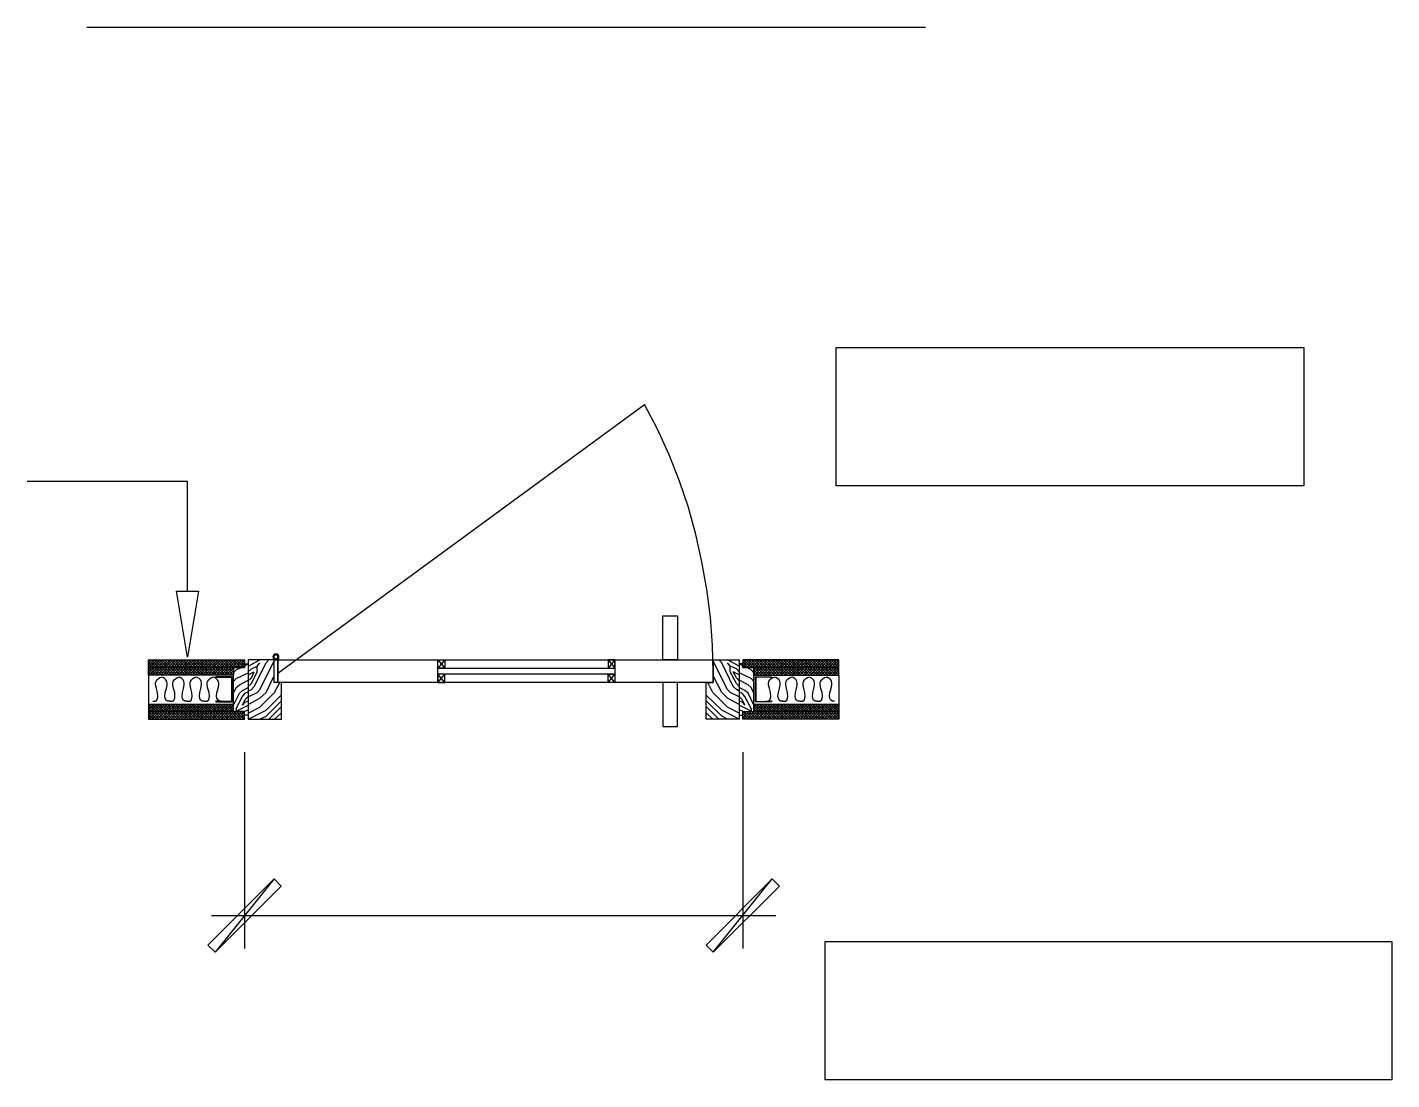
# Model space of a CAD drawing. Header units: millimetres. Extents: x 10 to 831, y 7 to 587.
# Drawn here: x 343.97 to 384.25, y 452.81 to 483.89 of the extents above; entities that cross this region are included whole.
import ezdxf

# ---------------------------------------------------------------- set-up
doc = ezdxf.new("R2010")
doc.units = ezdxf.units.MM
doc.layers.get('0').update_dxf_attribs({"linetype": 'CONTINUOUS'})

msp = doc.modelspace()

# ---------------------------------------------------------------- linework, layer by layer
at = {"color": 0}
for p, q in [((345.729, 483.888), (370.494, 483.888)), ((367.848, 474.437), (381.66, 474.437)), ((367.848, 470.352), (367.848, 474.437)), ((381.66, 474.437), (381.66, 470.352)), ((348.703, 470.479), (343.972, 470.479)), ((348.703, 467.24), (348.703, 470.479)), ((381.66, 470.352), (367.848, 470.352)), ((348.703, 465.293), (348.375, 467.24)), ((348.703, 465.293), (348.375, 467.24)), ((348.375, 467.24), (349.031, 467.24)), ((349.031, 467.24), (348.703, 465.293)), ((349.031, 467.24), (348.703, 465.293)), ((362.737, 465.208), (362.737, 466.51)), ((362.737, 466.51), (363.171, 466.51)), ((363.171, 466.51), (363.171, 465.208)), ((347.55, 464.986), (347.55, 465.208)), ((347.55, 465.208), (350.386, 465.208)), ((350.386, 464.986), (347.55, 464.986)), ((347.55, 464.764), (347.55, 464.986)), ((347.55, 464.986), (350.058, 464.986)), ((350.058, 463.684), (350.058, 464.986)), ((350.058, 464.986), (350.386, 464.986)), ((350.058, 464.986), (350.058, 464.764)), ((350.386, 465.208), (350.386, 464.986)), ((350.386, 464.986), (350.386, 465.092)), ((350.386, 465.092), (350.492, 465.092)), ((351.265, 465.208), (350.492, 465.208)), ((350.492, 465.208), (350.492, 465.102)), ((350.492, 465.102), (350.492, 463.568)), ((350.492, 465.092), (350.492, 463.578)), ((351.265, 464.541), (351.265, 465.208)), ((351.265, 464.541), (351.265, 465.208)), ((351.265, 465.208), (351.371, 465.208)), ((351.371, 465.208), (351.371, 464.541)), ((351.371, 464.541), (351.371, 465.208)), ((351.371, 465.208), (364.218, 465.208)), ((356.09, 464.541), (356.09, 465.208)), ((356.09, 465.208), (361.319, 465.208)), ((356.09, 465.208), (356.302, 465.208)), ((356.09, 464.965), (356.09, 465.208)), ((356.302, 465.208), (356.09, 464.965)), ((356.09, 465.208), (356.302, 464.965)), ((356.09, 464.541), (356.09, 465.208)), ((356.09, 465.208), (361.319, 465.208)), ((356.09, 464.785), (356.09, 464.965)), ((356.09, 464.965), (361.319, 464.965)), ((356.302, 464.965), (356.09, 464.965)), ((356.302, 465.208), (356.302, 464.965)), ((361.117, 465.208), (361.117, 465.166)), ((361.319, 465.208), (361.117, 465.208)), ((361.117, 465.208), (361.117, 464.965)), ((361.117, 465.208), (361.319, 464.965)), ((361.319, 465.208), (361.117, 464.965)), ((361.117, 464.965), (361.319, 464.965)), ((361.319, 465.208), (361.319, 464.541)), ((361.319, 464.965), (361.319, 465.208)), ((361.319, 465.208), (361.319, 464.541)), ((361.319, 464.965), (361.319, 464.785)), ((363.171, 465.208), (362.737, 465.208)), ((364.218, 464.541), (364.218, 465.208)), ((364.218, 465.208), (364.991, 465.208)), ((364.218, 465.208), (364.218, 464.541)), ((364.991, 465.208), (364.991, 465.102)), ((364.991, 465.102), (364.991, 463.568)), ((364.991, 465.092), (364.991, 463.578)), ((365.097, 465.092), (364.991, 465.092)), ((367.933, 465.208), (365.097, 465.208)), ((365.097, 465.208), (365.097, 464.986)), ((365.097, 464.986), (365.097, 465.092)), ((365.097, 464.986), (367.933, 464.986)), ((365.425, 464.986), (365.097, 464.986)), ((367.933, 464.986), (365.425, 464.986)), ((365.425, 464.986), (365.425, 464.764)), ((365.425, 463.684), (365.425, 464.986)), ((367.933, 464.986), (367.933, 465.208)), ((367.933, 464.764), (367.933, 464.986)), ((350.058, 464.764), (347.55, 464.764)), ((347.55, 464.764), (347.55, 463.896)), ((350.058, 464.764), (347.55, 464.764)), ((347.762, 464.531), (347.772, 464.573)), ((347.762, 464.478), (347.762, 464.531)), ((347.782, 464.361), (347.762, 464.478)), ((347.772, 464.573), (347.793, 464.626)), ((347.793, 464.626), (347.846, 464.658)), ((347.846, 464.658), (347.889, 464.689)), ((347.889, 464.689), (347.931, 464.7)), ((347.973, 464.689), (347.931, 464.7)), ((347.973, 464.689), (347.931, 464.7)), ((348.026, 464.658), (347.973, 464.689)), ((348.026, 464.658), (347.973, 464.689)), ((348.067, 464.626), (348.026, 464.658)), ((348.067, 464.626), (348.026, 464.658)), ((348.09, 464.573), (348.067, 464.626)), ((348.09, 464.573), (348.067, 464.626)), ((348.079, 464.361), (348.099, 464.478)), ((348.079, 464.361), (348.099, 464.478)), ((348.099, 464.531), (348.09, 464.573)), ((348.099, 464.531), (348.09, 464.573)), ((348.099, 464.478), (348.099, 464.531)), ((348.099, 464.478), (348.099, 464.531)), ((348.269, 464.531), (348.28, 464.573)), ((348.269, 464.531), (348.28, 464.573)), ((348.269, 464.478), (348.269, 464.531)), ((348.269, 464.478), (348.269, 464.531)), ((348.291, 464.361), (348.269, 464.478)), ((348.291, 464.361), (348.269, 464.478)), ((348.28, 464.573), (348.312, 464.626)), ((348.28, 464.573), (348.312, 464.626)), ((348.312, 464.626), (348.354, 464.658)), ((348.312, 464.626), (348.354, 464.658)), ((348.354, 464.658), (348.396, 464.689)), ((348.354, 464.658), (348.396, 464.689)), ((348.396, 464.689), (348.438, 464.7)), ((348.396, 464.689), (348.438, 464.7)), ((348.481, 464.689), (348.438, 464.7)), ((348.481, 464.689), (348.438, 464.7)), ((348.534, 464.658), (348.481, 464.689)), ((348.534, 464.658), (348.481, 464.689)), ((348.576, 464.626), (348.534, 464.658)), ((348.576, 464.626), (348.534, 464.658)), ((348.597, 464.573), (348.576, 464.626)), ((348.597, 464.573), (348.576, 464.626)), ((348.587, 464.361), (348.608, 464.478)), ((348.587, 464.361), (348.608, 464.478)), ((348.608, 464.531), (348.597, 464.573)), ((348.608, 464.531), (348.597, 464.573)), ((348.608, 464.478), (348.608, 464.531)), ((348.608, 464.478), (348.608, 464.531)), ((348.777, 464.531), (348.788, 464.573)), ((348.777, 464.531), (348.788, 464.573)), ((348.777, 464.478), (348.777, 464.531)), ((348.777, 464.478), (348.777, 464.531)), ((348.798, 464.361), (348.777, 464.478)), ((348.798, 464.361), (348.777, 464.478)), ((348.788, 464.573), (348.82, 464.626)), ((348.788, 464.573), (348.82, 464.626)), ((348.82, 464.626), (348.861, 464.658)), ((348.82, 464.626), (348.861, 464.658)), ((348.861, 464.658), (348.904, 464.689)), ((348.861, 464.658), (348.904, 464.689)), ((348.904, 464.689), (348.947, 464.7)), ((348.904, 464.689), (348.947, 464.7)), ((348.99, 464.689), (348.947, 464.7)), ((348.99, 464.689), (348.947, 464.7)), ((349.042, 464.658), (348.99, 464.689)), ((349.042, 464.658), (348.99, 464.689)), ((349.085, 464.626), (349.042, 464.658)), ((349.085, 464.626), (349.042, 464.658)), ((349.105, 464.573), (349.085, 464.626)), ((349.105, 464.573), (349.085, 464.626)), ((349.094, 464.361), (349.116, 464.478)), ((349.094, 464.361), (349.116, 464.478)), ((349.116, 464.531), (349.105, 464.573)), ((349.116, 464.531), (349.105, 464.573)), ((349.116, 464.478), (349.116, 464.531)), ((349.116, 464.478), (349.116, 464.531)), ((349.286, 464.531), (349.296, 464.573)), ((349.286, 464.531), (349.296, 464.573)), ((349.286, 464.478), (349.286, 464.531)), ((349.286, 464.478), (349.286, 464.531)), ((349.306, 464.361), (349.286, 464.478)), ((349.306, 464.361), (349.286, 464.478)), ((349.296, 464.573), (349.327, 464.626)), ((349.296, 464.573), (349.327, 464.626)), ((349.327, 464.626), (349.37, 464.658)), ((349.327, 464.626), (349.37, 464.658)), ((349.37, 464.658), (349.413, 464.689)), ((349.37, 464.658), (349.413, 464.689)), ((349.413, 464.689), (349.454, 464.7)), ((349.413, 464.689), (349.454, 464.7)), ((349.497, 464.689), (349.454, 464.7)), ((349.497, 464.689), (349.454, 464.7)), ((349.551, 464.658), (349.497, 464.689)), ((349.551, 464.658), (349.497, 464.689)), ((350.016, 464.711), (349.539, 464.711)), ((349.539, 464.711), (349.539, 464.7)), ((350.016, 464.711), (349.539, 464.711)), ((349.539, 464.711), (349.539, 464.7)), ((349.539, 464.7), (349.539, 464.668)), ((349.539, 464.7), (349.539, 464.668)), ((349.539, 464.668), (349.551, 464.668)), ((349.539, 464.668), (349.551, 464.668)), ((349.551, 464.7), (350.005, 464.7)), ((349.551, 464.668), (349.551, 464.7)), ((349.551, 464.7), (350.005, 464.7)), ((349.551, 464.668), (349.551, 464.7)), ((349.592, 464.626), (349.551, 464.658)), ((349.592, 464.626), (349.551, 464.658)), ((349.614, 464.573), (349.592, 464.626)), ((349.614, 464.573), (349.592, 464.626)), ((349.603, 464.361), (349.624, 464.478)), ((349.603, 464.361), (349.624, 464.478)), ((349.624, 464.531), (349.614, 464.573)), ((349.624, 464.531), (349.614, 464.573)), ((349.624, 464.478), (349.624, 464.531)), ((349.624, 464.478), (349.624, 464.531)), ((350.005, 464.7), (350.005, 463.98)), ((350.005, 464.7), (350.005, 463.98)), ((350.016, 463.97), (350.016, 464.711)), ((350.016, 463.97), (350.016, 464.711)), ((350.058, 463.896), (350.058, 464.764)), ((351.476, 464.541), (351.265, 464.541)), ((351.371, 464.541), (351.265, 464.541)), ((364.218, 464.541), (351.371, 464.541)), ((351.476, 463.462), (351.476, 464.541)), ((361.319, 464.785), (356.09, 464.785)), ((356.302, 464.785), (356.09, 464.785)), ((356.09, 464.785), (356.09, 464.541)), ((356.302, 464.541), (356.09, 464.785)), ((356.09, 464.541), (356.302, 464.785)), ((361.319, 464.541), (356.09, 464.541)), ((356.09, 464.541), (356.302, 464.541)), ((361.319, 464.541), (356.09, 464.541)), ((356.302, 464.541), (356.302, 464.785)), ((361.117, 464.541), (361.117, 464.785)), ((361.117, 464.785), (361.319, 464.785)), ((361.117, 464.541), (361.319, 464.785)), ((361.319, 464.541), (361.117, 464.785)), ((361.117, 464.541), (361.117, 464.584)), ((361.319, 464.541), (361.117, 464.541)), ((361.319, 464.785), (361.319, 464.541)), ((363.171, 464.541), (362.737, 464.541)), ((362.737, 464.541), (362.737, 463.24)), ((363.171, 463.24), (363.171, 464.541)), ((364.017, 464.541), (364.218, 464.541)), ((364.017, 463.462), (364.017, 464.541)), ((365.425, 463.896), (365.425, 464.764)), ((365.425, 464.764), (367.933, 464.764)), ((365.425, 464.764), (367.933, 464.764)), ((365.467, 463.97), (365.467, 464.711)), ((365.467, 464.711), (365.943, 464.711)), ((365.933, 464.7), (365.478, 464.7)), ((365.478, 464.7), (365.478, 463.98)), ((365.859, 464.531), (365.869, 464.573)), ((365.859, 464.478), (365.859, 464.531)), ((365.88, 464.361), (365.859, 464.478)), ((365.869, 464.573), (365.891, 464.626)), ((365.891, 464.626), (365.933, 464.658)), ((365.933, 464.668), (365.933, 464.7)), ((365.933, 464.658), (365.986, 464.689)), ((365.943, 464.668), (365.933, 464.668)), ((365.943, 464.711), (365.943, 464.7)), ((365.943, 464.7), (365.943, 464.668)), ((365.986, 464.689), (366.028, 464.7)), ((366.07, 464.689), (366.028, 464.7)), ((366.123, 464.658), (366.07, 464.689)), ((366.166, 464.626), (366.123, 464.658)), ((366.187, 464.573), (366.166, 464.626)), ((366.176, 464.361), (366.197, 464.478)), ((366.197, 464.531), (366.187, 464.573)), ((366.197, 464.478), (366.197, 464.531)), ((366.367, 464.531), (366.377, 464.573)), ((366.367, 464.478), (366.367, 464.531)), ((366.388, 464.361), (366.367, 464.478)), ((366.377, 464.573), (366.399, 464.626)), ((366.399, 464.626), (366.441, 464.658)), ((366.441, 464.658), (366.494, 464.689)), ((366.494, 464.689), (366.536, 464.7)), ((366.578, 464.689), (366.536, 464.7)), ((366.631, 464.658), (366.578, 464.689)), ((366.674, 464.626), (366.631, 464.658)), ((366.695, 464.573), (366.674, 464.626)), ((366.684, 464.361), (366.705, 464.478)), ((366.705, 464.531), (366.695, 464.573)), ((366.705, 464.478), (366.705, 464.531)), ((366.875, 464.531), (366.885, 464.573)), ((366.875, 464.478), (366.875, 464.531)), ((366.896, 464.361), (366.875, 464.478)), ((366.885, 464.573), (366.917, 464.626)), ((366.917, 464.626), (366.959, 464.658)), ((366.959, 464.658), (367.002, 464.689)), ((367.002, 464.689), (367.044, 464.7)), ((367.086, 464.689), (367.044, 464.7)), ((367.139, 464.658), (367.086, 464.689)), ((367.182, 464.626), (367.139, 464.658)), ((367.203, 464.573), (367.182, 464.626)), ((367.192, 464.361), (367.213, 464.478)), ((367.213, 464.531), (367.203, 464.573)), ((367.213, 464.478), (367.213, 464.531)), ((367.383, 464.531), (367.393, 464.573)), ((367.383, 464.478), (367.383, 464.531)), ((367.404, 464.361), (367.383, 464.478)), ((367.393, 464.573), (367.425, 464.626)), ((367.425, 464.626), (367.467, 464.658)), ((367.467, 464.658), (367.51, 464.689)), ((367.51, 464.689), (367.552, 464.7)), ((367.594, 464.689), (367.552, 464.7)), ((367.647, 464.658), (367.594, 464.689)), ((367.69, 464.626), (367.647, 464.658)), ((367.711, 464.573), (367.69, 464.626)), ((367.7, 464.361), (367.721, 464.478)), ((367.721, 464.531), (367.711, 464.573)), ((367.721, 464.478), (367.721, 464.531)), ((367.933, 464.764), (367.933, 463.896)), ((347.814, 464.245), (347.782, 464.361)), ((347.793, 464.023), (347.814, 464.076)), ((347.825, 464.129), (347.814, 464.245)), ((347.814, 464.076), (347.825, 464.129)), ((348.036, 464.129), (348.047, 464.245)), ((348.036, 464.129), (348.047, 464.245)), ((348.047, 464.076), (348.036, 464.129)), ((348.047, 464.076), (348.036, 464.129)), ((348.047, 464.245), (348.079, 464.361)), ((348.047, 464.245), (348.079, 464.361)), ((348.067, 464.023), (348.047, 464.076)), ((348.067, 464.023), (348.047, 464.076)), ((348.323, 464.245), (348.291, 464.361)), ((348.323, 464.245), (348.291, 464.361)), ((348.301, 464.023), (348.323, 464.076)), ((348.301, 464.023), (348.323, 464.076)), ((348.332, 464.129), (348.323, 464.245)), ((348.332, 464.129), (348.323, 464.245)), ((348.323, 464.076), (348.332, 464.129)), ((348.323, 464.076), (348.332, 464.129)), ((348.544, 464.129), (348.555, 464.245)), ((348.544, 464.129), (348.555, 464.245)), ((348.555, 464.076), (348.544, 464.129)), ((348.555, 464.076), (348.544, 464.129)), ((348.555, 464.245), (348.587, 464.361)), ((348.555, 464.245), (348.587, 464.361)), ((348.576, 464.023), (348.555, 464.076)), ((348.576, 464.023), (348.555, 464.076)), ((348.83, 464.245), (348.798, 464.361)), ((348.83, 464.245), (348.798, 464.361)), ((348.809, 464.023), (348.83, 464.076)), ((348.809, 464.023), (348.83, 464.076)), ((348.841, 464.129), (348.83, 464.245)), ((348.841, 464.129), (348.83, 464.245)), ((348.83, 464.076), (348.841, 464.129)), ((348.83, 464.076), (348.841, 464.129)), ((349.053, 464.129), (349.063, 464.245)), ((349.053, 464.129), (349.063, 464.245)), ((349.063, 464.076), (349.053, 464.129)), ((349.063, 464.076), (349.053, 464.129)), ((349.063, 464.245), (349.094, 464.361)), ((349.063, 464.245), (349.094, 464.361)), ((349.085, 464.023), (349.063, 464.076)), ((349.085, 464.023), (349.063, 464.076)), ((349.338, 464.245), (349.306, 464.361)), ((349.338, 464.245), (349.306, 464.361)), ((349.317, 464.023), (349.338, 464.076)), ((349.317, 464.023), (349.338, 464.076)), ((349.349, 464.129), (349.338, 464.245)), ((349.349, 464.129), (349.338, 464.245)), ((349.338, 464.076), (349.349, 464.129)), ((349.338, 464.076), (349.349, 464.129)), ((349.56, 464.129), (349.571, 464.245)), ((349.56, 464.129), (349.571, 464.245)), ((349.571, 464.076), (349.56, 464.129)), ((349.571, 464.076), (349.56, 464.129)), ((349.571, 464.245), (349.603, 464.361)), ((349.571, 464.245), (349.603, 464.361)), ((349.603, 464.023), (349.571, 464.076)), ((349.603, 464.023), (349.571, 464.076)), ((365.912, 464.245), (365.88, 464.361)), ((365.891, 464.023), (365.912, 464.076)), ((365.922, 464.129), (365.912, 464.245)), ((365.912, 464.076), (365.922, 464.129)), ((366.134, 464.129), (366.145, 464.245)), ((366.145, 464.076), (366.134, 464.129)), ((366.145, 464.245), (366.176, 464.361)), ((366.166, 464.023), (366.145, 464.076)), ((366.42, 464.245), (366.388, 464.361)), ((366.399, 464.023), (366.42, 464.076)), ((366.43, 464.129), (366.42, 464.245)), ((366.42, 464.076), (366.43, 464.129)), ((366.642, 464.129), (366.653, 464.245)), ((366.653, 464.076), (366.642, 464.129)), ((366.653, 464.245), (366.684, 464.361)), ((366.674, 464.023), (366.653, 464.076)), ((366.928, 464.245), (366.896, 464.361)), ((366.907, 464.023), (366.928, 464.076)), ((366.938, 464.129), (366.928, 464.245)), ((366.928, 464.076), (366.938, 464.129)), ((367.15, 464.129), (367.161, 464.245)), ((367.161, 464.076), (367.15, 464.129)), ((367.161, 464.245), (367.192, 464.361)), ((367.182, 464.023), (367.161, 464.076)), ((367.436, 464.245), (367.404, 464.361)), ((367.415, 464.023), (367.436, 464.076)), ((367.446, 464.129), (367.436, 464.245)), ((367.436, 464.076), (367.446, 464.129)), ((367.658, 464.129), (367.669, 464.245)), ((367.669, 464.076), (367.658, 464.129)), ((367.669, 464.245), (367.7, 464.361)), ((367.69, 464.023), (367.669, 464.076)), ((347.55, 463.896), (350.058, 463.896)), ((347.55, 463.896), (347.55, 463.684)), ((350.058, 463.896), (347.55, 463.896)), ((347.55, 463.684), (347.55, 463.462)), ((350.386, 463.684), (347.55, 463.684)), ((347.55, 463.684), (350.058, 463.684)), ((347.676, 463.991), (347.751, 463.991)), ((347.751, 463.991), (347.793, 464.023)), ((348.121, 463.991), (348.067, 464.023)), ((348.121, 463.991), (348.067, 464.023)), ((348.185, 463.991), (348.121, 463.991)), ((348.185, 463.991), (348.121, 463.991)), ((348.185, 463.991), (348.259, 463.991)), ((348.185, 463.991), (348.259, 463.991)), ((348.259, 463.991), (348.301, 464.023)), ((348.259, 463.991), (348.301, 464.023)), ((348.628, 463.991), (348.576, 464.023)), ((348.628, 463.991), (348.576, 464.023)), ((348.693, 463.991), (348.628, 463.991)), ((348.693, 463.991), (348.628, 463.991)), ((348.693, 463.991), (348.766, 463.991)), ((348.693, 463.991), (348.766, 463.991)), ((348.766, 463.991), (348.809, 464.023)), ((348.766, 463.991), (348.809, 464.023)), ((349.137, 463.991), (349.085, 464.023)), ((349.137, 463.991), (349.085, 464.023)), ((349.2, 463.991), (349.137, 463.991)), ((349.2, 463.991), (349.137, 463.991)), ((349.2, 463.991), (349.275, 463.991)), ((349.2, 463.991), (349.275, 463.991)), ((349.275, 463.991), (349.317, 464.023)), ((349.275, 463.991), (349.317, 464.023)), ((349.551, 464.002), (349.539, 464.002)), ((349.539, 464.002), (349.539, 463.98)), ((349.551, 464.002), (349.539, 464.002)), ((349.539, 464.002), (349.539, 463.98)), ((349.539, 463.98), (349.539, 463.97)), ((349.539, 463.98), (349.539, 463.97)), ((349.539, 463.97), (350.016, 463.97)), ((349.539, 463.97), (350.016, 463.97)), ((349.551, 463.98), (349.551, 464.002)), ((349.551, 463.98), (349.551, 464.002)), ((350.005, 463.98), (349.551, 463.98)), ((350.005, 463.98), (349.551, 463.98)), ((349.645, 463.991), (349.603, 464.023)), ((349.645, 463.991), (349.603, 464.023)), ((349.709, 463.991), (349.645, 463.991)), ((349.709, 463.991), (349.645, 463.991)), ((350.058, 463.684), (350.058, 463.896)), ((350.386, 463.684), (350.058, 463.684)), ((350.386, 463.578), (350.386, 463.684)), ((350.386, 463.462), (350.386, 463.684)), ((365.097, 463.462), (365.097, 463.684)), ((365.097, 463.684), (367.933, 463.684)), ((365.097, 463.578), (365.097, 463.684)), ((365.097, 463.684), (365.425, 463.684)), ((367.933, 463.896), (365.425, 463.896)), ((365.425, 463.684), (365.425, 463.896)), ((365.425, 463.896), (367.933, 463.896)), ((367.933, 463.684), (365.425, 463.684)), ((365.943, 463.97), (365.467, 463.97)), ((365.478, 463.98), (365.933, 463.98)), ((365.774, 463.991), (365.838, 463.991)), ((365.838, 463.991), (365.891, 464.023)), ((365.933, 463.98), (365.933, 464.002)), ((365.933, 464.002), (365.943, 464.002)), ((365.943, 464.002), (365.943, 463.98)), ((365.943, 463.98), (365.943, 463.97)), ((366.208, 463.991), (366.166, 464.023)), ((366.282, 463.991), (366.208, 463.991)), ((366.282, 463.991), (366.356, 463.991)), ((366.356, 463.991), (366.399, 464.023)), ((366.727, 463.991), (366.674, 464.023)), ((366.79, 463.991), (366.727, 463.991)), ((366.79, 463.991), (366.864, 463.991)), ((366.864, 463.991), (366.907, 464.023)), ((367.235, 463.991), (367.182, 464.023)), ((367.298, 463.991), (367.235, 463.991)), ((367.298, 463.991), (367.372, 463.991)), ((367.372, 463.991), (367.415, 464.023)), ((367.743, 463.991), (367.69, 464.023)), ((367.806, 463.991), (367.743, 463.991)), ((367.933, 463.896), (367.933, 463.684)), ((367.933, 463.684), (367.933, 463.462)), ((347.55, 463.462), (350.386, 463.462)), ((350.492, 463.578), (350.386, 463.578)), ((350.492, 463.568), (350.492, 463.462)), ((350.492, 463.462), (351.476, 463.462)), ((362.737, 463.24), (363.171, 463.24)), ((364.991, 463.462), (364.017, 463.462)), ((364.991, 463.578), (365.097, 463.578)), ((364.991, 463.568), (364.991, 463.462)), ((367.933, 463.462), (365.097, 463.462)), ((350.386, 462.488), (350.386, 456.688)), ((365.097, 462.488), (365.097, 456.688)), ((349.306, 456.784), (351.265, 458.742)), ((351.265, 458.742), (349.519, 456.583)), ((351.265, 458.742), (349.519, 456.583)), ((351.265, 458.742), (349.519, 456.583)), ((351.265, 458.742), (349.519, 456.583)), ((349.519, 456.583), (351.466, 458.53)), ((349.519, 456.583), (351.466, 458.53)), ((351.466, 458.53), (351.265, 458.742)), ((351.466, 458.53), (351.265, 458.742)), ((365.965, 458.742), (364.017, 456.784)), ((365.965, 458.742), (364.017, 456.784)), ((364.218, 456.583), (365.965, 458.742)), ((364.218, 456.583), (365.965, 458.742)), ((364.218, 456.583), (365.965, 458.742)), ((364.218, 456.583), (365.965, 458.742)), ((366.176, 458.53), (364.218, 456.583)), ((365.965, 458.742), (366.176, 458.53)), ((365.965, 458.742), (366.176, 458.53)), ((349.413, 457.662), (366.07, 457.662)), ((367.531, 456.9), (384.253, 456.9)), ((367.531, 452.815), (367.531, 456.9)), ((384.253, 456.9), (384.253, 452.815)), ((349.519, 456.583), (349.306, 456.784)), ((349.519, 456.583), (349.306, 456.784)), ((364.017, 456.784), (364.218, 456.583)), ((364.017, 456.784), (364.218, 456.583)), ((384.253, 452.815), (367.531, 452.815))]:
    msp.add_line(p, q, dxfattribs=at)
at = {"color": 9}
for p, q in [((351.371, 464.816), (362.197, 472.754)), ((362.578, 472.024), (362.197, 472.754)), ((362.917, 471.262), (362.578, 472.024)), ((363.224, 470.489), (362.917, 471.262)), ((363.488, 469.706), (363.224, 470.489)), ((363.71, 468.912), (363.488, 469.706)), ((363.89, 468.108), (363.71, 468.912)), ((364.038, 467.293), (363.89, 468.108)), ((364.144, 466.467), (364.038, 467.293)), ((364.197, 465.642), (364.144, 466.467)), ((364.218, 464.816), (364.197, 465.642)), ((347.719, 465.208), (347.55, 465.028)), ((347.645, 465.208), (347.55, 465.113)), ((347.561, 465.208), (347.55, 465.187)), ((347.55, 465.145), (347.708, 464.986)), ((347.55, 465.06), (347.624, 464.986)), ((347.719, 464.986), (347.55, 464.816)), ((347.645, 464.986), (347.55, 464.891)), ((347.561, 464.986), (347.55, 464.965)), ((347.55, 464.922), (347.708, 464.764)), ((347.55, 464.848), (347.624, 464.764)), ((347.561, 465.208), (347.782, 464.986)), ((347.561, 464.986), (347.782, 464.764)), ((347.803, 465.208), (347.581, 464.986)), ((347.803, 464.986), (347.581, 464.764)), ((347.645, 465.208), (347.857, 464.986)), ((347.645, 464.986), (347.857, 464.764)), ((347.877, 465.208), (347.655, 464.986)), ((347.877, 464.986), (347.655, 464.764)), ((347.719, 465.208), (347.941, 464.986)), ((347.719, 464.986), (347.941, 464.764)), ((347.952, 465.208), (347.74, 464.986)), ((347.952, 464.986), (347.74, 464.764)), ((347.803, 465.208), (348.015, 464.986)), ((347.803, 464.986), (348.015, 464.764)), ((348.036, 465.208), (347.814, 464.986)), ((348.036, 464.986), (347.814, 464.764)), ((347.877, 465.208), (348.099, 464.986)), ((347.877, 464.986), (348.099, 464.764)), ((348.111, 465.208), (347.9, 464.986)), ((348.111, 464.986), (347.9, 464.764)), ((347.952, 465.208), (348.174, 464.986)), ((347.952, 464.986), (348.174, 464.764)), ((348.196, 465.208), (347.973, 464.986)), ((348.196, 464.986), (347.973, 464.764)), ((348.036, 465.208), (348.248, 464.986)), ((348.036, 464.986), (348.248, 464.764)), ((348.269, 465.208), (348.047, 464.986)), ((348.269, 464.986), (348.047, 464.764)), ((348.111, 465.208), (348.332, 464.986)), ((348.111, 464.986), (348.332, 464.764)), ((348.343, 465.208), (348.131, 464.986)), ((348.343, 464.986), (348.131, 464.764)), ((348.196, 465.208), (348.407, 464.986)), ((348.196, 464.986), (348.407, 464.764)), ((348.429, 465.208), (348.205, 464.986)), ((348.429, 464.986), (348.205, 464.764)), ((348.269, 465.208), (348.481, 464.986)), ((348.269, 464.986), (348.481, 464.764)), ((348.502, 465.208), (348.291, 464.986)), ((348.502, 464.986), (348.291, 464.764)), ((348.343, 465.208), (348.565, 464.986)), ((348.343, 464.986), (348.565, 464.764)), ((348.576, 465.208), (348.364, 464.986)), ((348.576, 464.986), (348.364, 464.764)), ((348.429, 465.208), (348.64, 464.986)), ((348.429, 464.986), (348.64, 464.764)), ((348.66, 465.208), (348.438, 464.986)), ((348.66, 464.986), (348.438, 464.764)), ((348.502, 465.208), (348.725, 464.986)), ((348.502, 464.986), (348.725, 464.764)), ((348.735, 465.208), (348.524, 464.986)), ((348.735, 464.986), (348.524, 464.764)), ((348.576, 465.208), (348.798, 464.986)), ((348.576, 464.986), (348.798, 464.764)), ((348.82, 465.208), (348.597, 464.986)), ((348.82, 464.986), (348.597, 464.764)), ((348.66, 465.208), (348.873, 464.986)), ((348.66, 464.986), (348.873, 464.764)), ((348.893, 465.208), (348.671, 464.986)), ((348.893, 464.986), (348.671, 464.764)), ((348.735, 465.208), (348.958, 464.986)), ((348.735, 464.986), (348.958, 464.764)), ((348.967, 465.208), (348.757, 464.986)), ((348.967, 464.986), (348.757, 464.764)), ((348.82, 465.208), (349.031, 464.986)), ((348.82, 464.986), (349.031, 464.764)), ((349.053, 465.208), (348.83, 464.986)), ((349.053, 464.986), (348.83, 464.764)), ((348.893, 465.208), (349.116, 464.986)), ((348.893, 464.986), (349.116, 464.764)), ((349.126, 465.208), (348.915, 464.986)), ((349.126, 464.986), (348.915, 464.764)), ((348.967, 465.208), (349.189, 464.986)), ((348.967, 464.986), (349.189, 464.764)), ((349.212, 465.208), (348.99, 464.986)), ((349.212, 464.986), (348.99, 464.764)), ((349.053, 465.208), (349.264, 464.986)), ((349.053, 464.986), (349.264, 464.764)), ((349.286, 465.208), (349.063, 464.986)), ((349.286, 464.986), (349.063, 464.764)), ((349.126, 465.208), (349.349, 464.986)), ((349.126, 464.986), (349.349, 464.764)), ((349.359, 465.208), (349.148, 464.986)), ((349.359, 464.986), (349.148, 464.764)), ((349.212, 465.208), (349.422, 464.986)), ((349.212, 464.986), (349.422, 464.764)), ((349.444, 465.208), (349.222, 464.986)), ((349.444, 464.986), (349.222, 464.764)), ((349.286, 465.208), (349.508, 464.986)), ((349.286, 464.986), (349.508, 464.764)), ((349.519, 465.208), (349.306, 464.986)), ((349.519, 464.986), (349.306, 464.764)), ((349.359, 465.208), (349.582, 464.986)), ((349.359, 464.986), (349.582, 464.764)), ((349.603, 465.208), (349.381, 464.986)), ((349.603, 464.986), (349.381, 464.764)), ((349.444, 465.208), (349.655, 464.986)), ((349.444, 464.986), (349.655, 464.764)), ((349.677, 465.208), (349.454, 464.986)), ((349.677, 464.986), (349.454, 464.764)), ((349.519, 465.208), (349.741, 464.986)), ((349.519, 464.986), (349.741, 464.764)), ((349.752, 465.208), (349.539, 464.986)), ((349.752, 464.986), (349.539, 464.764)), ((349.603, 465.208), (349.815, 464.986)), ((349.603, 464.986), (349.815, 464.764)), ((349.836, 465.208), (349.614, 464.986)), ((349.836, 464.986), (349.614, 464.764)), ((349.677, 465.208), (349.899, 464.986)), ((349.677, 464.986), (349.899, 464.764)), ((349.91, 465.208), (349.698, 464.986)), ((349.91, 464.986), (349.698, 464.764)), ((349.752, 465.208), (349.974, 464.986)), ((349.752, 464.986), (349.974, 464.764)), ((349.994, 465.208), (349.772, 464.986)), ((349.994, 464.986), (349.772, 464.764)), ((349.836, 465.208), (350.048, 464.986)), ((349.836, 464.986), (350.048, 464.764)), ((350.068, 465.208), (349.847, 464.986)), ((350.058, 464.975), (349.847, 464.764)), ((349.91, 465.208), (350.132, 464.986)), ((349.91, 464.986), (350.058, 464.838)), ((350.143, 465.208), (349.931, 464.986)), ((350.058, 464.901), (349.931, 464.764)), ((349.994, 465.208), (350.206, 464.986)), ((349.994, 464.986), (350.058, 464.912)), ((350.227, 465.208), (350.005, 464.986)), ((350.058, 464.827), (350.143, 464.912)), ((350.068, 465.208), (350.281, 464.986)), ((350.301, 465.208), (350.089, 464.986)), ((350.143, 465.208), (350.365, 464.986)), ((350.143, 464.912), (350.29, 464.986)), ((350.376, 465.208), (350.164, 464.986)), ((350.227, 465.208), (350.386, 465.039)), ((350.386, 465.134), (350.238, 464.986)), ((350.301, 465.208), (350.386, 465.113)), ((350.386, 465.06), (350.322, 464.986)), ((350.376, 465.208), (350.386, 465.197)), ((350.386, 465.039), (350.492, 465.092)), ((350.492, 465.028), (350.842, 465.208)), ((350.492, 464.859), (350.587, 464.943)), ((350.492, 464.774), (350.672, 464.859)), ((350.587, 464.943), (350.756, 465.028)), ((350.587, 464.679), (350.672, 464.859)), ((350.587, 464.51), (350.756, 464.859)), ((350.672, 464.425), (351.021, 465.123)), ((350.756, 465.028), (350.842, 465.123)), ((350.756, 464.859), (350.756, 465.028)), ((350.842, 464.34), (351.265, 465.176)), ((351.021, 465.123), (351.106, 465.208)), ((364.642, 464.34), (364.218, 465.176)), ((364.472, 465.123), (364.388, 465.208)), ((364.811, 464.425), (364.472, 465.123)), ((364.991, 465.028), (364.642, 465.208)), ((364.726, 465.028), (364.642, 465.123)), ((364.726, 464.859), (364.726, 465.028)), ((364.906, 464.943), (364.726, 465.028)), ((364.906, 464.51), (364.726, 464.859)), ((364.991, 464.774), (364.811, 464.859)), ((364.906, 464.679), (364.811, 464.859)), ((364.991, 464.859), (364.906, 464.943)), ((365.097, 465.039), (364.991, 465.092)), ((365.277, 465.208), (365.097, 465.018)), ((365.203, 465.208), (365.097, 465.102)), ((365.118, 465.208), (365.097, 465.176)), ((365.097, 465.155), (365.256, 464.986)), ((365.097, 465.07), (365.181, 464.986)), ((365.097, 464.996), (365.107, 464.986)), ((365.118, 465.208), (365.34, 464.986)), ((365.351, 465.208), (365.139, 464.986)), ((365.203, 465.208), (365.414, 464.986)), ((365.34, 464.912), (365.203, 464.986)), ((365.435, 465.208), (365.213, 464.986)), ((365.277, 465.208), (365.499, 464.986)), ((365.51, 465.208), (365.298, 464.986)), ((365.425, 464.827), (365.34, 464.912)), ((365.351, 465.208), (365.573, 464.986)), ((365.594, 465.208), (365.372, 464.986)), ((365.594, 464.986), (365.425, 464.816)), ((365.51, 464.986), (365.425, 464.901)), ((365.435, 464.986), (365.425, 464.975)), ((365.425, 464.912), (365.573, 464.764)), ((365.435, 465.208), (365.647, 464.986)), ((365.435, 464.986), (365.647, 464.764)), ((365.668, 465.208), (365.446, 464.986)), ((365.668, 464.986), (365.446, 464.764)), ((365.51, 465.208), (365.732, 464.986)), ((365.51, 464.986), (365.732, 464.764)), ((365.742, 465.208), (365.531, 464.986)), ((365.742, 464.986), (365.531, 464.764)), ((365.594, 465.208), (365.806, 464.986)), ((365.594, 464.986), (365.806, 464.764)), ((365.827, 465.208), (365.605, 464.986)), ((365.827, 464.986), (365.605, 464.764)), ((365.668, 465.208), (365.891, 464.986)), ((365.668, 464.986), (365.891, 464.764)), ((365.901, 465.208), (365.689, 464.986)), ((365.901, 464.986), (365.689, 464.764)), ((365.742, 465.208), (365.965, 464.986)), ((365.742, 464.986), (365.965, 464.764)), ((365.986, 465.208), (365.764, 464.986)), ((365.986, 464.986), (365.764, 464.764)), ((365.827, 465.208), (366.039, 464.986)), ((365.827, 464.986), (366.039, 464.764)), ((366.06, 465.208), (365.838, 464.986)), ((366.06, 464.986), (365.838, 464.764)), ((365.901, 465.208), (366.123, 464.986)), ((365.901, 464.986), (366.123, 464.764)), ((366.134, 465.208), (365.922, 464.986)), ((366.134, 464.986), (365.922, 464.764)), ((365.986, 465.208), (366.197, 464.986)), ((365.986, 464.986), (366.197, 464.764)), ((366.219, 465.208), (365.996, 464.986)), ((366.219, 464.986), (365.996, 464.764)), ((366.06, 465.208), (366.282, 464.986)), ((366.06, 464.986), (366.282, 464.764)), ((366.293, 465.208), (366.081, 464.986)), ((366.293, 464.986), (366.081, 464.764)), ((366.134, 465.208), (366.356, 464.986)), ((366.134, 464.986), (366.356, 464.764)), ((366.377, 465.208), (366.155, 464.986)), ((366.377, 464.986), (366.155, 464.764)), ((366.219, 465.208), (366.43, 464.986)), ((366.219, 464.986), (366.43, 464.764)), ((366.451, 465.208), (366.229, 464.986)), ((366.451, 464.986), (366.229, 464.764)), ((366.293, 465.208), (366.515, 464.986)), ((366.293, 464.986), (366.515, 464.764)), ((366.526, 465.208), (366.314, 464.986)), ((366.526, 464.986), (366.314, 464.764)), ((366.377, 465.208), (366.589, 464.986)), ((366.377, 464.986), (366.589, 464.764)), ((366.61, 465.208), (366.388, 464.986)), ((366.61, 464.986), (366.388, 464.764)), ((366.451, 465.208), (366.674, 464.986)), ((366.451, 464.986), (366.674, 464.764)), ((366.684, 465.208), (366.473, 464.986)), ((366.684, 464.986), (366.473, 464.764)), ((366.526, 465.208), (366.748, 464.986)), ((366.526, 464.986), (366.748, 464.764)), ((366.769, 465.208), (366.547, 464.986)), ((366.769, 464.986), (366.547, 464.764)), ((366.61, 465.208), (366.822, 464.986)), ((366.61, 464.986), (366.822, 464.764)), ((366.843, 465.208), (366.621, 464.986)), ((366.843, 464.986), (366.621, 464.764)), ((366.684, 465.208), (366.907, 464.986)), ((366.684, 464.986), (366.907, 464.764)), ((366.917, 465.208), (366.705, 464.986)), ((366.917, 464.986), (366.705, 464.764)), ((366.769, 465.208), (366.981, 464.986)), ((366.769, 464.986), (366.981, 464.764)), ((367.002, 465.208), (366.78, 464.986)), ((367.002, 464.986), (366.78, 464.764)), ((366.843, 465.208), (367.055, 464.986)), ((366.843, 464.986), (367.055, 464.764)), ((367.076, 465.208), (366.864, 464.986)), ((367.076, 464.986), (366.864, 464.764)), ((366.917, 465.208), (367.139, 464.986)), ((366.917, 464.986), (367.139, 464.764)), ((367.15, 465.208), (366.938, 464.986)), ((367.15, 464.986), (366.938, 464.764)), ((367.002, 465.208), (367.213, 464.986)), ((367.002, 464.986), (367.213, 464.764)), ((367.235, 465.208), (367.012, 464.986)), ((367.235, 464.986), (367.012, 464.764)), ((367.076, 465.208), (367.298, 464.986)), ((367.076, 464.986), (367.298, 464.764)), ((367.309, 465.208), (367.097, 464.986)), ((367.309, 464.986), (367.097, 464.764)), ((367.15, 465.208), (367.372, 464.986)), ((367.15, 464.986), (367.372, 464.764)), ((367.393, 465.208), (367.171, 464.986)), ((367.393, 464.986), (367.171, 464.764)), ((367.235, 465.208), (367.446, 464.986)), ((367.235, 464.986), (367.446, 464.764)), ((367.467, 465.208), (367.245, 464.986)), ((367.467, 464.986), (367.245, 464.764)), ((367.309, 465.208), (367.531, 464.986)), ((367.309, 464.986), (367.531, 464.764)), ((367.542, 465.208), (367.33, 464.986)), ((367.542, 464.986), (367.33, 464.764)), ((367.393, 465.208), (367.605, 464.986)), ((367.393, 464.986), (367.605, 464.764)), ((367.626, 465.208), (367.404, 464.986)), ((367.626, 464.986), (367.404, 464.764)), ((367.467, 465.208), (367.69, 464.986)), ((367.467, 464.986), (367.69, 464.764)), ((367.7, 465.208), (367.489, 464.986)), ((367.7, 464.986), (367.489, 464.764)), ((367.542, 465.208), (367.764, 464.986)), ((367.542, 464.986), (367.764, 464.764)), ((367.785, 465.208), (367.563, 464.986)), ((367.785, 464.986), (367.563, 464.764)), ((367.626, 465.208), (367.838, 464.986)), ((367.626, 464.986), (367.838, 464.764)), ((367.859, 465.208), (367.637, 464.986)), ((367.859, 464.986), (367.637, 464.764)), ((367.7, 465.208), (367.923, 464.986)), ((367.7, 464.986), (367.923, 464.764)), ((367.933, 465.208), (367.721, 464.986)), ((367.933, 464.986), (367.721, 464.764)), ((367.785, 465.208), (367.933, 465.049)), ((367.785, 464.986), (367.933, 464.827)), ((367.933, 465.123), (367.796, 464.986)), ((367.933, 464.912), (367.796, 464.764)), ((367.859, 465.208), (367.933, 465.123)), ((367.859, 464.986), (367.933, 464.912)), ((367.933, 465.049), (367.88, 464.986)), ((350.058, 464.827), (350.005, 464.764)), ((350.058, 464.573), (350.143, 464.658)), ((350.143, 464.658), (350.492, 464.827)), ((350.143, 464.393), (350.238, 464.478)), ((350.238, 464.478), (350.492, 464.615)), ((350.492, 464.594), (350.587, 464.679)), ((350.492, 464.425), (350.587, 464.51)), ((351.021, 464.245), (351.265, 464.742)), ((351.274, 464.245), (351.423, 464.541)), ((364.208, 464.245), (364.06, 464.541)), ((364.472, 464.245), (364.218, 464.742)), ((364.991, 464.594), (364.906, 464.679)), ((364.991, 464.425), (364.906, 464.51)), ((365.34, 464.658), (364.991, 464.827)), ((365.256, 464.478), (364.991, 464.615)), ((365.34, 464.393), (365.256, 464.478)), ((365.425, 464.573), (365.34, 464.658)), ((365.425, 464.838), (365.499, 464.764)), ((367.933, 464.827), (367.88, 464.764)), ((350.058, 464.224), (350.143, 464.393)), ((350.058, 463.875), (350.238, 464.224)), ((350.143, 463.779), (350.322, 464.129)), ((350.238, 464.224), (350.322, 464.308)), ((350.322, 464.308), (350.492, 464.393)), ((350.322, 464.129), (350.407, 464.224)), ((350.322, 463.875), (350.407, 464.044)), ((350.407, 464.224), (350.492, 464.266)), ((350.407, 464.044), (350.492, 464.129)), ((350.492, 464.287), (350.587, 464.34)), ((350.492, 464.118), (350.756, 464.245)), ((350.492, 463.896), (350.842, 464.076)), ((350.587, 464.34), (350.672, 464.425)), ((350.756, 464.245), (350.842, 464.34)), ((350.842, 464.076), (351.021, 464.245)), ((350.842, 463.811), (351.274, 464.245)), ((351.021, 463.726), (351.455, 464.16)), ((351.455, 464.16), (351.476, 464.203)), ((364.028, 464.16), (364.017, 464.203)), ((364.472, 463.726), (364.028, 464.16)), ((364.642, 463.811), (364.208, 464.245)), ((364.642, 464.076), (364.472, 464.245)), ((364.726, 464.245), (364.642, 464.34)), ((364.991, 463.896), (364.642, 464.076)), ((364.991, 464.118), (364.726, 464.245)), ((364.906, 464.34), (364.811, 464.425)), ((364.991, 464.287), (364.906, 464.34)), ((365.16, 464.308), (364.991, 464.393)), ((365.076, 464.224), (364.991, 464.266)), ((365.076, 464.044), (364.991, 464.129)), ((365.16, 464.129), (365.076, 464.224)), ((365.16, 463.875), (365.076, 464.044)), ((365.256, 464.224), (365.16, 464.308)), ((365.34, 463.779), (365.16, 464.129)), ((365.425, 463.875), (365.256, 464.224)), ((365.425, 464.224), (365.34, 464.393)), ((347.719, 463.896), (347.55, 463.726)), ((347.645, 463.896), (347.55, 463.8)), ((347.561, 463.896), (347.55, 463.885)), ((347.55, 463.832), (347.708, 463.684)), ((347.55, 463.758), (347.624, 463.684)), ((347.719, 463.684), (347.55, 463.504)), ((347.645, 463.684), (347.55, 463.589)), ((347.561, 463.684), (347.55, 463.663)), ((347.561, 463.896), (347.782, 463.684)), ((347.561, 463.684), (347.782, 463.462)), ((347.803, 463.896), (347.581, 463.684)), ((347.803, 463.684), (347.581, 463.462)), ((347.645, 463.896), (347.857, 463.684)), ((347.645, 463.684), (347.857, 463.462)), ((347.877, 463.896), (347.655, 463.684)), ((347.877, 463.684), (347.655, 463.462)), ((347.719, 463.896), (347.941, 463.684)), ((347.719, 463.684), (347.941, 463.462)), ((347.952, 463.896), (347.74, 463.684)), ((347.952, 463.684), (347.74, 463.462)), ((347.803, 463.896), (348.015, 463.684)), ((347.803, 463.684), (348.015, 463.462)), ((348.036, 463.896), (347.814, 463.684)), ((348.036, 463.684), (347.814, 463.462)), ((347.877, 463.896), (348.099, 463.684)), ((347.877, 463.684), (348.099, 463.462)), ((348.111, 463.896), (347.9, 463.684)), ((348.111, 463.684), (347.9, 463.462)), ((347.952, 463.896), (348.174, 463.684)), ((347.952, 463.684), (348.174, 463.462)), ((348.196, 463.896), (347.973, 463.684)), ((348.196, 463.684), (347.973, 463.462)), ((348.036, 463.896), (348.248, 463.684)), ((348.036, 463.684), (348.248, 463.462)), ((348.269, 463.896), (348.047, 463.684)), ((348.269, 463.684), (348.047, 463.462)), ((348.111, 463.896), (348.332, 463.684)), ((348.111, 463.684), (348.332, 463.462)), ((348.343, 463.896), (348.131, 463.684)), ((348.343, 463.684), (348.131, 463.462)), ((348.196, 463.896), (348.407, 463.684)), ((348.196, 463.684), (348.407, 463.462)), ((348.429, 463.896), (348.205, 463.684)), ((348.429, 463.684), (348.205, 463.462)), ((348.269, 463.896), (348.481, 463.684)), ((348.269, 463.684), (348.481, 463.462)), ((348.502, 463.896), (348.291, 463.684)), ((348.502, 463.684), (348.291, 463.462)), ((348.343, 463.896), (348.565, 463.684)), ((348.343, 463.684), (348.565, 463.462)), ((348.576, 463.896), (348.364, 463.684)), ((348.576, 463.684), (348.364, 463.462)), ((348.429, 463.896), (348.64, 463.684)), ((348.429, 463.684), (348.64, 463.462)), ((348.66, 463.896), (348.438, 463.684)), ((348.66, 463.684), (348.438, 463.462)), ((348.502, 463.896), (348.725, 463.684)), ((348.502, 463.684), (348.725, 463.462)), ((348.735, 463.896), (348.524, 463.684)), ((348.735, 463.684), (348.524, 463.462)), ((348.576, 463.896), (348.798, 463.684)), ((348.576, 463.684), (348.798, 463.462)), ((348.82, 463.896), (348.597, 463.684)), ((348.82, 463.684), (348.597, 463.462)), ((348.66, 463.896), (348.873, 463.684)), ((348.66, 463.684), (348.873, 463.462)), ((348.893, 463.896), (348.671, 463.684)), ((348.893, 463.684), (348.671, 463.462)), ((348.735, 463.896), (348.958, 463.684)), ((348.735, 463.684), (348.958, 463.462)), ((348.967, 463.896), (348.757, 463.684)), ((348.967, 463.684), (348.757, 463.462)), ((348.82, 463.896), (349.031, 463.684)), ((348.82, 463.684), (349.031, 463.462)), ((349.053, 463.896), (348.83, 463.684)), ((349.053, 463.684), (348.83, 463.462)), ((348.893, 463.896), (349.116, 463.684)), ((348.893, 463.684), (349.116, 463.462)), ((349.126, 463.896), (348.915, 463.684)), ((349.126, 463.684), (348.915, 463.462)), ((348.967, 463.896), (349.189, 463.684)), ((348.967, 463.684), (349.189, 463.462)), ((349.212, 463.896), (348.99, 463.684)), ((349.212, 463.684), (348.99, 463.462)), ((349.053, 463.896), (349.264, 463.684)), ((349.053, 463.684), (349.264, 463.462)), ((349.286, 463.896), (349.063, 463.684)), ((349.286, 463.684), (349.063, 463.462)), ((349.126, 463.896), (349.349, 463.684)), ((349.126, 463.684), (349.349, 463.462)), ((349.359, 463.896), (349.148, 463.684)), ((349.359, 463.684), (349.148, 463.462)), ((349.212, 463.896), (349.422, 463.684)), ((349.212, 463.684), (349.422, 463.462)), ((349.444, 463.896), (349.222, 463.684)), ((349.444, 463.684), (349.222, 463.462)), ((349.286, 463.896), (349.508, 463.684)), ((349.286, 463.684), (349.508, 463.462)), ((349.519, 463.896), (349.306, 463.684)), ((349.519, 463.684), (349.306, 463.462)), ((349.359, 463.896), (349.582, 463.684)), ((349.359, 463.684), (349.582, 463.462)), ((349.603, 463.896), (349.381, 463.684)), ((349.603, 463.684), (349.381, 463.462)), ((349.444, 463.896), (349.655, 463.684)), ((349.444, 463.684), (349.655, 463.462)), ((349.677, 463.896), (349.454, 463.684)), ((349.677, 463.684), (349.454, 463.462)), ((349.519, 463.896), (349.741, 463.684)), ((349.519, 463.684), (349.741, 463.462)), ((349.752, 463.896), (349.539, 463.684)), ((349.752, 463.684), (349.539, 463.462)), ((349.603, 463.896), (349.815, 463.684)), ((349.603, 463.684), (349.815, 463.462)), ((349.836, 463.896), (349.614, 463.684)), ((349.836, 463.684), (349.614, 463.462)), ((349.677, 463.896), (349.899, 463.684)), ((349.677, 463.684), (349.899, 463.462)), ((349.91, 463.896), (349.698, 463.684)), ((349.91, 463.684), (349.698, 463.462)), ((349.752, 463.896), (349.974, 463.684)), ((349.752, 463.684), (349.974, 463.462)), ((349.994, 463.896), (349.772, 463.684)), ((349.994, 463.684), (349.772, 463.462)), ((349.836, 463.896), (350.048, 463.684)), ((349.836, 463.684), (350.048, 463.462)), ((350.058, 463.885), (349.847, 463.684)), ((350.068, 463.684), (349.847, 463.462)), ((349.91, 463.896), (350.058, 463.748)), ((349.91, 463.684), (350.132, 463.462)), ((350.058, 463.811), (349.931, 463.684)), ((350.143, 463.684), (349.931, 463.462)), ((349.994, 463.896), (350.058, 463.822)), ((349.994, 463.684), (350.206, 463.462)), ((350.058, 463.737), (350.005, 463.684)), ((350.227, 463.684), (350.005, 463.462)), ((350.068, 463.684), (350.281, 463.462)), ((350.301, 463.684), (350.089, 463.462)), ((350.143, 463.695), (350.132, 463.684)), ((350.143, 463.695), (350.492, 463.875)), ((350.143, 463.779), (350.143, 463.695)), ((350.143, 463.684), (350.365, 463.462)), ((350.376, 463.684), (350.164, 463.462)), ((350.227, 463.684), (350.386, 463.515)), ((350.301, 463.684), (350.386, 463.589)), ((350.322, 463.875), (350.407, 463.959)), ((350.376, 463.684), (350.492, 463.737)), ((350.376, 463.684), (350.386, 463.673)), ((350.407, 463.959), (350.492, 464.002)), ((350.492, 463.642), (350.842, 463.811)), ((350.492, 463.462), (351.021, 463.726)), ((351.021, 463.546), (351.476, 464.002)), ((351.106, 463.462), (351.476, 463.832)), ((351.274, 463.462), (351.476, 463.652)), ((364.472, 463.546), (364.017, 464.002)), ((364.388, 463.462), (364.017, 463.832)), ((364.208, 463.462), (364.017, 463.652)), ((364.991, 463.462), (364.472, 463.726)), ((364.991, 463.642), (364.642, 463.811)), ((365.076, 463.959), (364.991, 464.002)), ((365.34, 463.695), (364.991, 463.875)), ((365.107, 463.684), (364.991, 463.737)), ((365.16, 463.875), (365.076, 463.959)), ((365.277, 463.684), (365.097, 463.494)), ((365.203, 463.684), (365.097, 463.578)), ((365.118, 463.684), (365.097, 463.652)), ((365.118, 463.684), (365.34, 463.462)), ((365.351, 463.684), (365.139, 463.462)), ((365.203, 463.684), (365.414, 463.462)), ((365.435, 463.684), (365.213, 463.462)), ((365.277, 463.684), (365.499, 463.462)), ((365.51, 463.684), (365.298, 463.462)), ((365.34, 463.779), (365.34, 463.695)), ((365.34, 463.695), (365.351, 463.684)), ((365.351, 463.684), (365.573, 463.462)), ((365.594, 463.684), (365.372, 463.462)), ((365.594, 463.896), (365.425, 463.737)), ((365.51, 463.896), (365.425, 463.811)), ((365.435, 463.896), (365.425, 463.885)), ((365.425, 463.832), (365.573, 463.684)), ((365.425, 463.748), (365.499, 463.684)), ((365.435, 463.896), (365.647, 463.684)), ((365.435, 463.684), (365.647, 463.462)), ((365.668, 463.896), (365.446, 463.684)), ((365.668, 463.684), (365.446, 463.462)), ((365.51, 463.896), (365.732, 463.684)), ((365.51, 463.684), (365.732, 463.462)), ((365.742, 463.896), (365.531, 463.684)), ((365.742, 463.684), (365.531, 463.462)), ((365.594, 463.896), (365.806, 463.684)), ((365.594, 463.684), (365.806, 463.462)), ((365.827, 463.896), (365.605, 463.684)), ((365.827, 463.684), (365.605, 463.462)), ((365.668, 463.896), (365.891, 463.684)), ((365.668, 463.684), (365.891, 463.462)), ((365.901, 463.896), (365.689, 463.684)), ((365.901, 463.684), (365.689, 463.462)), ((365.742, 463.896), (365.965, 463.684)), ((365.742, 463.684), (365.965, 463.462)), ((365.986, 463.896), (365.764, 463.684)), ((365.986, 463.684), (365.764, 463.462)), ((365.827, 463.896), (366.039, 463.684)), ((365.827, 463.684), (366.039, 463.462)), ((366.06, 463.896), (365.838, 463.684)), ((366.06, 463.684), (365.838, 463.462)), ((365.901, 463.896), (366.123, 463.684)), ((365.901, 463.684), (366.123, 463.462)), ((366.134, 463.896), (365.922, 463.684)), ((366.134, 463.684), (365.922, 463.462)), ((365.986, 463.896), (366.197, 463.684)), ((365.986, 463.684), (366.197, 463.462)), ((366.219, 463.896), (365.996, 463.684)), ((366.219, 463.684), (365.996, 463.462)), ((366.06, 463.896), (366.282, 463.684)), ((366.06, 463.684), (366.282, 463.462)), ((366.293, 463.896), (366.081, 463.684)), ((366.293, 463.684), (366.081, 463.462)), ((366.134, 463.896), (366.356, 463.684)), ((366.134, 463.684), (366.356, 463.462)), ((366.377, 463.896), (366.155, 463.684)), ((366.377, 463.684), (366.155, 463.462)), ((366.219, 463.896), (366.43, 463.684)), ((366.219, 463.684), (366.43, 463.462)), ((366.451, 463.896), (366.229, 463.684)), ((366.451, 463.684), (366.229, 463.462)), ((366.293, 463.896), (366.515, 463.684)), ((366.293, 463.684), (366.515, 463.462)), ((366.526, 463.896), (366.314, 463.684)), ((366.526, 463.684), (366.314, 463.462)), ((366.377, 463.896), (366.589, 463.684)), ((366.377, 463.684), (366.589, 463.462)), ((366.61, 463.896), (366.388, 463.684)), ((366.61, 463.684), (366.388, 463.462)), ((366.451, 463.896), (366.674, 463.684)), ((366.451, 463.684), (366.674, 463.462)), ((366.684, 463.896), (366.473, 463.684)), ((366.684, 463.684), (366.473, 463.462)), ((366.526, 463.896), (366.748, 463.684)), ((366.526, 463.684), (366.748, 463.462)), ((366.769, 463.896), (366.547, 463.684)), ((366.769, 463.684), (366.547, 463.462)), ((366.61, 463.896), (366.822, 463.684)), ((366.61, 463.684), (366.822, 463.462)), ((366.843, 463.896), (366.621, 463.684)), ((366.843, 463.684), (366.621, 463.462)), ((366.684, 463.896), (366.907, 463.684)), ((366.684, 463.684), (366.907, 463.462)), ((366.917, 463.896), (366.705, 463.684)), ((366.917, 463.684), (366.705, 463.462)), ((366.769, 463.896), (366.981, 463.684)), ((366.769, 463.684), (366.981, 463.462)), ((367.002, 463.896), (366.78, 463.684)), ((367.002, 463.684), (366.78, 463.462)), ((366.843, 463.896), (367.055, 463.684)), ((366.843, 463.684), (367.055, 463.462)), ((367.076, 463.896), (366.864, 463.684)), ((367.076, 463.684), (366.864, 463.462)), ((366.917, 463.896), (367.139, 463.684)), ((366.917, 463.684), (367.139, 463.462)), ((367.15, 463.896), (366.938, 463.684)), ((367.15, 463.684), (366.938, 463.462)), ((367.002, 463.896), (367.213, 463.684)), ((367.002, 463.684), (367.213, 463.462)), ((367.235, 463.896), (367.012, 463.684)), ((367.235, 463.684), (367.012, 463.462)), ((367.076, 463.896), (367.298, 463.684)), ((367.076, 463.684), (367.298, 463.462)), ((367.309, 463.896), (367.097, 463.684)), ((367.309, 463.684), (367.097, 463.462)), ((367.15, 463.896), (367.372, 463.684)), ((367.15, 463.684), (367.372, 463.462)), ((367.393, 463.896), (367.171, 463.684)), ((367.393, 463.684), (367.171, 463.462)), ((367.235, 463.896), (367.446, 463.684)), ((367.235, 463.684), (367.446, 463.462)), ((367.467, 463.896), (367.245, 463.684)), ((367.467, 463.684), (367.245, 463.462)), ((367.309, 463.896), (367.531, 463.684)), ((367.309, 463.684), (367.531, 463.462)), ((367.542, 463.896), (367.33, 463.684)), ((367.542, 463.684), (367.33, 463.462)), ((367.393, 463.896), (367.605, 463.684)), ((367.393, 463.684), (367.605, 463.462)), ((367.626, 463.896), (367.404, 463.684)), ((367.626, 463.684), (367.404, 463.462)), ((367.467, 463.896), (367.69, 463.684)), ((367.467, 463.684), (367.69, 463.462)), ((367.7, 463.896), (367.489, 463.684)), ((367.7, 463.684), (367.489, 463.462)), ((367.542, 463.896), (367.764, 463.684)), ((367.542, 463.684), (367.764, 463.462)), ((367.785, 463.896), (367.563, 463.684)), ((367.785, 463.684), (367.563, 463.462)), ((367.626, 463.896), (367.838, 463.684)), ((367.626, 463.684), (367.838, 463.462)), ((367.859, 463.896), (367.637, 463.684)), ((367.859, 463.684), (367.637, 463.462)), ((367.7, 463.896), (367.923, 463.684)), ((367.7, 463.684), (367.923, 463.462)), ((367.933, 463.896), (367.721, 463.684)), ((367.933, 463.684), (367.721, 463.462)), ((367.785, 463.896), (367.933, 463.737)), ((367.785, 463.684), (367.933, 463.525)), ((367.933, 463.822), (367.796, 463.684)), ((367.859, 463.896), (367.933, 463.822)), ((367.859, 463.684), (367.933, 463.599)), ((367.933, 463.737), (367.88, 463.684)), ((347.55, 463.621), (347.708, 463.462)), ((347.55, 463.536), (347.624, 463.462)), ((350.386, 463.61), (350.238, 463.462)), ((350.386, 463.536), (350.322, 463.462)), ((350.842, 463.462), (351.021, 463.546)), ((351.274, 463.462), (351.274, 463.462)), ((364.208, 463.462), (364.208, 463.462)), ((364.642, 463.462), (364.472, 463.546)), ((365.097, 463.631), (365.256, 463.462)), ((365.097, 463.546), (365.181, 463.462)), ((365.097, 463.472), (365.107, 463.462)), ((367.933, 463.599), (367.796, 463.462)), ((367.933, 463.525), (367.88, 463.462))]:
    msp.add_line(p, q, dxfattribs=at)
at = {"color": 0}
for points in [[(351.312, 465.388), (351.262, 465.388), (351.222, 465.349), (351.222, 465.3)], [(351.222, 465.3), (351.222, 465.247), (351.262, 465.208), (351.312, 465.208)], [(351.312, 465.356), (351.28, 465.356), (351.254, 465.332), (351.254, 465.3)], [(351.254, 465.3), (351.254, 465.264), (351.28, 465.24), (351.312, 465.24)], [(351.403, 465.3), (351.403, 465.349), (351.361, 465.388), (351.312, 465.388)], [(351.371, 465.3), (351.371, 465.332), (351.345, 465.356), (351.312, 465.356)], [(351.312, 465.208), (351.361, 465.208), (351.403, 465.247), (351.403, 465.3)], [(351.312, 465.24), (351.345, 465.24), (351.371, 465.264), (351.371, 465.3)]]:
    msp.add_open_spline(points, degree=3, dxfattribs=at)

doc.saveas('drawing.dxf')
